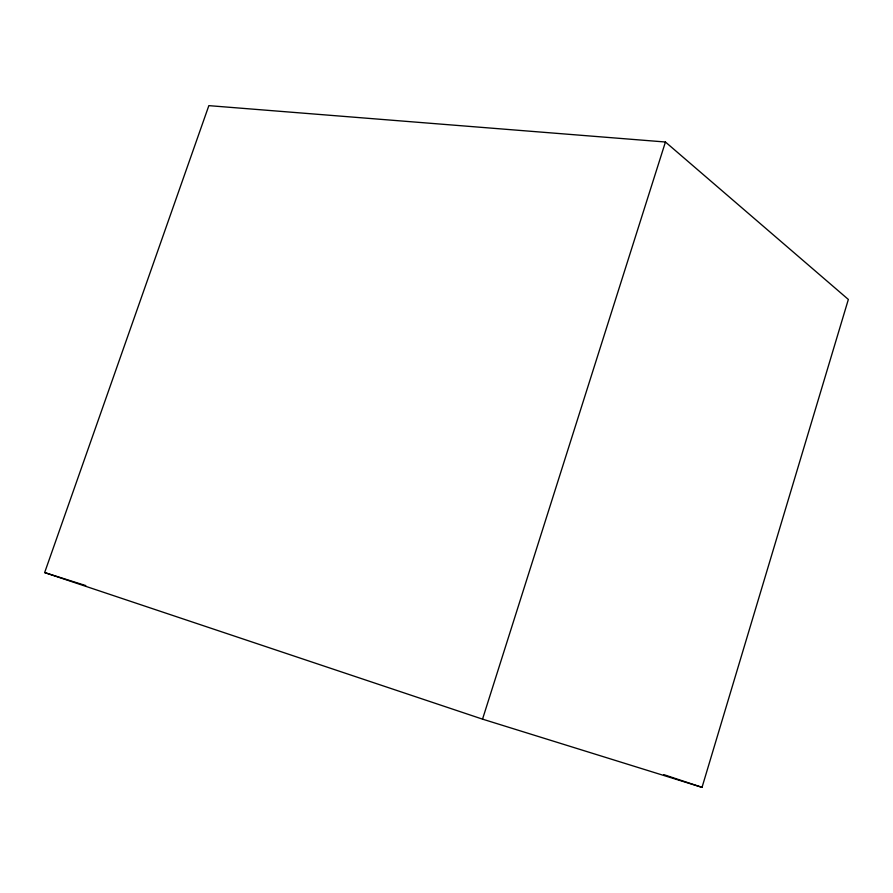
<?xml version="1.0" encoding="UTF-8"?>
<svg xmlns="http://www.w3.org/2000/svg" width="893" height="893" viewBox="0 0 893 893"><rect width="100%" height="100%" fill="white"/><g stroke="black" fill="none" stroke-linecap="round" stroke-linejoin="round"><path stroke-width="1.34" d="M702.032 787.358L848.35 299.445L665.441 142.009L208.85 105.642L44.65 572.569L482.533 719.144L702.032 787.358L663.733 774.611M482.533 719.144L665.441 142.009M44.65 572.569L85.761 585.585"/></g></svg>
